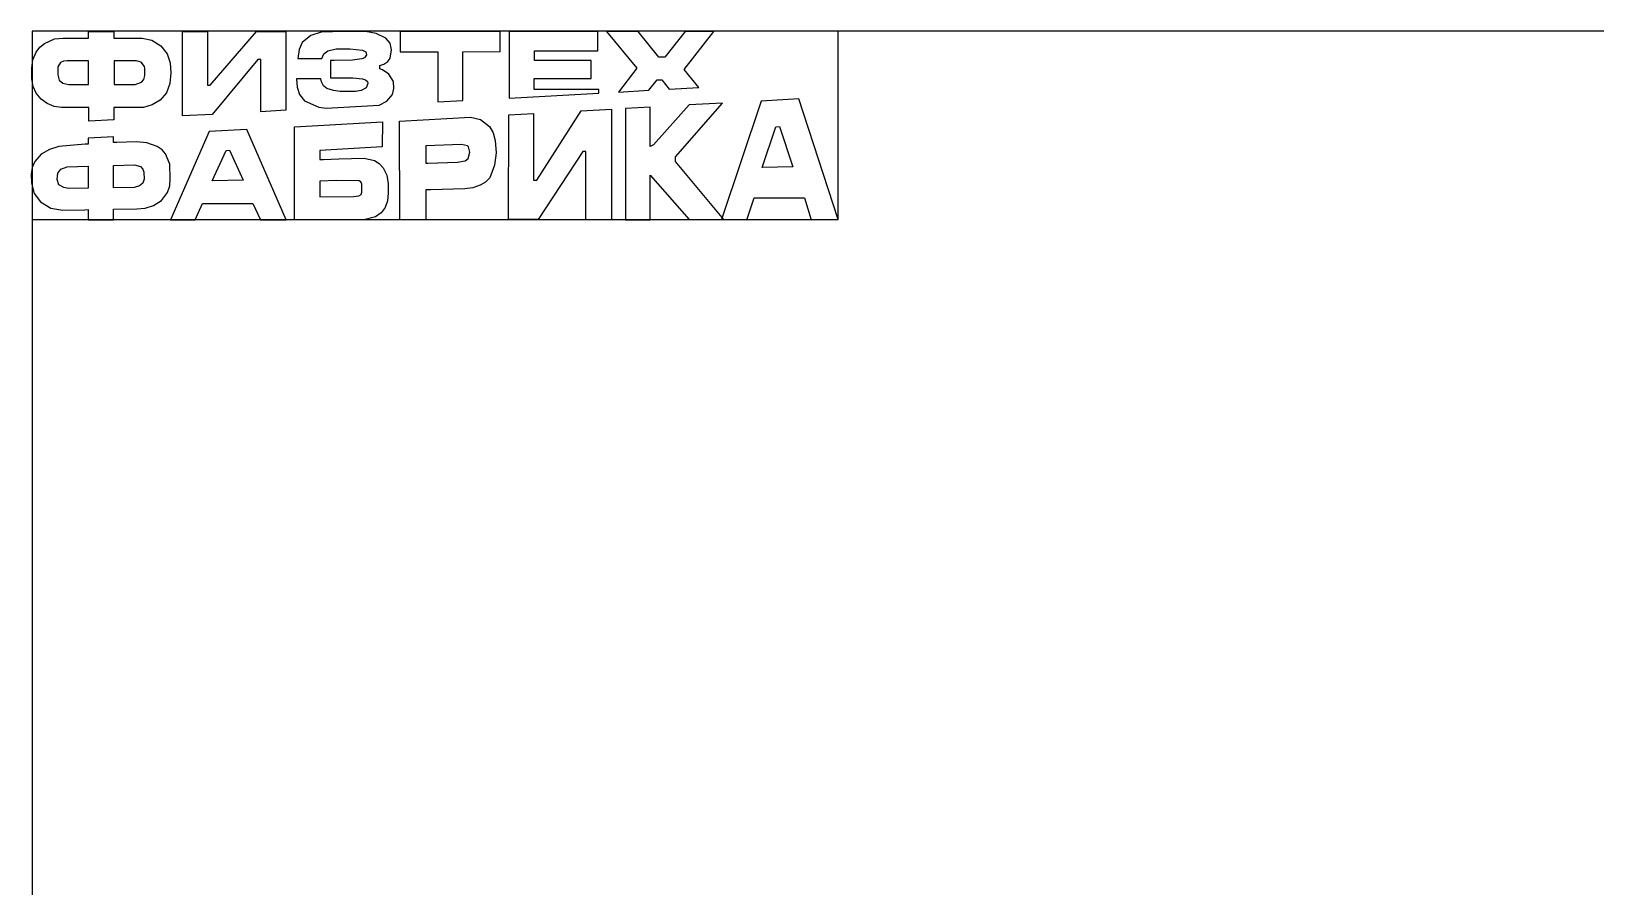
# Model space of a CAD drawing. Extents: x -541 to -365, y -48 to 48.
# Drawn here: x -540.9 to -452.9, y -0.1 to 48 of the extents above; entities that cross this region are included whole.
import ezdxf

# ---------------------------------------------------------------- set-up
doc = ezdxf.new("R2010")
doc.units = 0
doc.layers.add('DEFAULT', color=7, linetype='CONTINUOUS')
doc.layers.add('LAYER_1', color=7, linetype='CONTINUOUS')

msp = doc.modelspace()

# ---------------------------------------------------------------- linework, layer by layer
at = {"layer": 'DEFAULT'}
for p, q in [((-364.817, 48.006, 8), (-540.829, 48.006, 8)), ((-540.829, 48.006, 8), (-540.829, -48.006, 8)), ((-495.478, 48.006, 8), (-540.829, 48.006, 8)), ((-540.829, 48.006, 8), (-540.829, 37.409, 8)), ((-495.478, 37.409, 8), (-495.478, 48.006, 8)), ((-540.829, 37.409, 8), (-495.478, 37.409, 8))]:
    msp.add_line(p, q, dxfattribs=at)
at = {"layer": 'LAYER_1'}
for p, q in [((-540.143, 47.321), (-539.585, 47.575)), ((-539.585, 47.575), (-539.089, 47.628)), ((-539.089, 47.628), (-537.657, 47.628)), ((-537.657, 47.628), (-537.657, 47.999)), ((-537.657, 47.999), (-536.241, 47.999)), ((-536.241, 47.999), (-536.241, 47.628)), ((-536.241, 47.628), (-534.652, 47.628)), ((-534.652, 47.628), (-534.094, 47.51)), ((-532.366, 47.999), (-530.963, 48)), ((-532.366, 43.242), (-532.366, 47.999)), ((-530.963, 48), (-530.963, 44.974)), ((-530.811, 44.978), (-528.202, 48.001)), ((-528.202, 48.001), (-526.567, 48)), ((-526.567, 48), (-526.567, 43.561)), ((-525.162, 47.778), (-525.64, 47.377)), ((-524.575, 47.959), (-525.162, 47.778)), ((-523.286, 48.001), (-524.575, 47.959)), ((-522.071, 47.986), (-523.286, 48.001)), ((-521.483, 47.874), (-522.071, 47.986)), ((-520.939, 47.613), (-521.483, 47.874)), ((-520.697, 47.341), (-520.939, 47.613)), ((-514.499, 47.986), (-520.134, 47.986)), ((-520.134, 47.986), (-520.134, 46.858)), ((-514.499, 46.868), (-514.499, 47.986)), ((-509.011, 47.992), (-513.994, 47.992)), ((-513.994, 47.992), (-513.994, 44.252)), ((-509.011, 46.916), (-509.011, 47.992)), ((-506.734, 48), (-508.525, 48)), ((-508.525, 48), (-506.811, 45.926)), ((-505.562, 46.543), (-506.734, 48)), ((-504.086, 47.999), (-505.23, 46.543)), ((-504.148, 45.863), (-502.471, 48)), ((-502.471, 48), (-504.086, 47.999)), ((-540.792, 46.41), (-540.61, 46.834)), ((-540.61, 46.834), (-540.406, 47.107)), ((-540.406, 47.107), (-540.143, 47.321)), ((-534.094, 47.51), (-533.59, 47.192)), ((-533.59, 47.192), (-533.247, 46.745)), ((-533.247, 46.745), (-533.069, 46.227)), ((-525.805, 46.983), (-525.892, 46.484)), ((-525.64, 47.377), (-525.805, 46.983)), ((-524.537, 46.485), (-524.43, 46.739)), ((-524.43, 46.739), (-524.203, 46.905)), ((-524.203, 46.905), (-523.734, 47.013)), ((-523.734, 47.013), (-522.955, 47.025)), ((-522.955, 47.025), (-522.242, 46.954)), ((-522.242, 46.954), (-522.056, 46.855)), ((-522.02, 46.685), (-522.13, 46.517)), ((-522.056, 46.855), (-522.02, 46.685)), ((-520.619, 46.957), (-520.697, 47.341)), ((-520.689, 46.497), (-520.619, 46.957)), ((-520.134, 46.858), (-518.014, 46.858)), ((-518.014, 46.858), (-518.014, 44.031)), ((-516.6, 46.858), (-514.499, 46.868)), ((-516.6, 44.109), (-516.6, 46.858)), ((-512.576, 46.37), (-512.576, 46.916)), ((-512.576, 46.916), (-509.011, 46.916)), ((-540.858, 45.943), (-540.792, 46.41)), ((-540.856, 45.333), (-540.858, 45.943)), ((-539.242, 46.251), (-539.389, 46.013)), ((-539.389, 46.013), (-539.388, 45.555)), ((-539.066, 46.335), (-539.242, 46.251)), ((-538.861, 46.348), (-539.066, 46.335)), ((-537.659, 46.348), (-538.861, 46.348)), ((-537.659, 45.006), (-537.659, 46.348)), ((-534.961, 46.343), (-536.229, 46.347)), ((-536.229, 46.347), (-536.229, 45.006)), ((-534.693, 46.264), (-534.961, 46.343)), ((-534.511, 46.025), (-534.693, 46.264)), ((-534.496, 45.911), (-534.511, 46.025)), ((-534.495, 45.514), (-534.496, 45.911)), ((-533.069, 46.227), (-533.024, 45.662)), ((-528.128, 46.412), (-530.701, 43.332)), ((-527.963, 46.412), (-528.128, 46.412)), ((-527.963, 43.484), (-527.963, 46.412)), ((-525.892, 46.484), (-524.537, 46.485)), ((-523.85, 46.369), (-524.049, 46.369)), ((-524.049, 46.369), (-524.049, 45.391)), ((-522.81, 46.373), (-523.85, 46.369)), ((-522.286, 46.449), (-522.81, 46.373)), ((-522.13, 46.517), (-522.286, 46.449)), ((-521.265, 46.082), (-521.042, 46.149)), ((-521.265, 45.886), (-521.265, 46.082)), ((-521.128, 45.829), (-521.265, 45.886)), ((-520.758, 45.601), (-521.128, 45.829)), ((-521.042, 46.149), (-520.818, 46.299)), ((-520.818, 46.299), (-520.689, 46.497)), ((-509.388, 46.369), (-512.576, 46.37)), ((-509.388, 45.342), (-509.388, 46.369)), ((-506.811, 45.926), (-507.847, 44.591)), ((-505.23, 46.543), (-505.562, 46.543)), ((-503.314, 44.841), (-504.148, 45.863)), ((-540.788, 44.906), (-540.856, 45.333)), ((-540.613, 44.534), (-540.788, 44.906)), ((-539.388, 45.555), (-539.313, 45.262)), ((-539.313, 45.262), (-539.103, 45.085)), ((-539.103, 45.085), (-538.779, 45.009)), ((-538.779, 45.009), (-537.659, 45.006)), ((-537.659, 45.006), (-537.659, 45.006)), ((-536.229, 45.006), (-535.033, 45.012)), ((-535.033, 45.012), (-534.678, 45.146)), ((-534.678, 45.146), (-534.544, 45.297)), ((-534.544, 45.297), (-534.495, 45.514)), ((-533.084, 45.075), (-533.28, 44.548)), ((-533.024, 45.662), (-533.084, 45.075)), ((-530.963, 44.974), (-530.811, 44.978)), ((-524.588, 45.335), (-525.966, 45.336)), ((-525.966, 45.336), (-525.93, 44.862)), ((-524.552, 45.161), (-524.588, 45.335)), ((-524.442, 44.933), (-524.552, 45.161)), ((-524.244, 44.785), (-524.442, 44.933)), ((-524.049, 45.391), (-522.793, 45.388)), ((-522.793, 45.388), (-522.246, 45.33)), ((-522.246, 45.33), (-522.079, 45.277)), ((-522.079, 45.277), (-521.971, 45.189)), ((-521.937, 45.066), (-522.044, 44.825)), ((-521.971, 45.189), (-521.937, 45.066)), ((-520.51, 45.19), (-520.758, 45.601)), ((-520.48, 44.796), (-520.51, 45.19)), ((-512.579, 44.741), (-512.579, 45.342)), ((-512.579, 45.342), (-509.388, 45.342)), ((-506.126, 44.686), (-505.664, 45.277)), ((-505.664, 45.277), (-505.398, 45.275)), ((-505.398, 45.275), (-504.981, 44.748)), ((-540.323, 44.189), (-540.613, 44.534)), ((-539.985, 43.939), (-540.323, 44.189)), ((-533.631, 44.139), (-534.082, 43.86)), ((-533.28, 44.548), (-533.631, 44.139)), ((-525.93, 44.862), (-525.792, 44.442)), ((-525.792, 44.442), (-525.505, 44.102)), ((-525.505, 44.102), (-524.709, 43.731)), ((-523.878, 44.669), (-524.244, 44.785)), ((-523.496, 44.628), (-523.878, 44.669)), ((-522.637, 44.625), (-523.496, 44.628)), ((-522.324, 44.681), (-522.637, 44.625)), ((-522.044, 44.825), (-522.324, 44.681)), ((-521.306, 43.85), (-520.87, 44.08)), ((-520.87, 44.08), (-520.56, 44.452)), ((-520.56, 44.452), (-520.48, 44.796)), ((-518.014, 44.031), (-516.6, 44.109)), ((-513.994, 44.252), (-508.95, 44.531)), ((-508.95, 44.741), (-512.579, 44.741)), ((-508.95, 44.531), (-508.95, 44.741)), ((-507.847, 44.591), (-506.126, 44.686)), ((-504.981, 44.748), (-503.314, 44.841)), ((-499.814, 44.081), (-502.047, 37.409)), ((-497.685, 44.2), (-499.814, 44.081)), ((-495.478, 37.409), (-497.685, 44.2)), ((-539.602, 43.784), (-539.985, 43.939)), ((-539.179, 43.727), (-539.602, 43.784)), ((-537.643, 43.725), (-539.179, 43.727)), ((-537.643, 42.951), (-537.643, 43.725)), ((-534.578, 43.727), (-536.237, 43.725)), ((-536.237, 43.725), (-536.237, 43.725)), ((-536.237, 43.725), (-536.237, 43.028)), ((-534.082, 43.86), (-534.578, 43.727)), ((-530.701, 43.332), (-532.366, 43.242)), ((-526.567, 43.561), (-527.963, 43.484)), ((-524.709, 43.731), (-524.291, 43.686)), ((-524.291, 43.686), (-521.306, 43.85)), ((-520.164, 42.95), (-516.167, 43.178)), ((-516.167, 43.178), (-515.597, 43.037)), ((-514.023, 37.41), (-514.017, 43.301)), ((-514.017, 43.301), (-512.617, 43.378)), ((-512.617, 43.378), (-512.617, 39.637)), ((-512.434, 39.637), (-509.946, 43.525)), ((-509.946, 43.525), (-508.234, 43.619)), ((-508.234, 43.619), (-508.234, 37.408)), ((-506.054, 43.739), (-507.453, 43.661)), ((-507.453, 43.661), (-507.453, 37.408)), ((-506.054, 41.519), (-506.054, 43.739)), ((-503.857, 43.862), (-505.866, 41.62)), ((-504.631, 40.935), (-501.979, 43.963)), ((-501.979, 43.963), (-503.857, 43.862)), ((-536.237, 43.028), (-537.643, 42.951)), ((-530.866, 42.376), (-533.052, 37.408)), ((-528.763, 42.489), (-530.866, 42.376)), ((-526.536, 37.408), (-528.763, 42.489)), ((-526.07, 42.638), (-521.129, 42.909)), ((-526.07, 37.408), (-526.07, 42.638)), ((-521.129, 42.909), (-521.131, 41.506)), ((-520.149, 37.409), (-520.164, 42.95)), ((-515.597, 43.037), (-515.095, 42.658)), ((-515.095, 42.658), (-514.888, 42.299)), ((-514.888, 42.299), (-514.774, 41.868)), ((-499.76, 40.339), (-498.984, 42.631)), ((-498.984, 42.631), (-498.78, 42.647)), ((-498.78, 42.647), (-498.023, 40.383)), ((-539.326, 41.518), (-539.865, 41.358)), ((-537.846, 41.649), (-539.326, 41.518)), ((-537.678, 41.652), (-537.846, 41.649)), ((-536.255, 42.077), (-537.678, 41.999)), ((-537.678, 41.999), (-537.678, 41.652)), ((-536.255, 41.744), (-536.255, 42.077)), ((-536.077, 41.747), (-536.255, 41.744)), ((-534.965, 41.791), (-536.077, 41.747)), ((-534.374, 41.723), (-534.965, 41.791)), ((-533.804, 41.53), (-534.374, 41.723)), ((-533.524, 41.347), (-533.804, 41.53)), ((-521.131, 41.506), (-524.652, 41.309)), ((-516.671, 41.637), (-518.678, 41.557)), ((-518.678, 41.557), (-518.678, 40.589)), ((-516.337, 41.561), (-516.671, 41.637)), ((-516.288, 41.508), (-516.337, 41.561)), ((-516.199, 41.215), (-516.288, 41.508)), ((-514.774, 41.868), (-514.727, 41.168)), ((-505.866, 41.62), (-506.054, 41.519)), ((-540.69, 40.679), (-540.831, 40.336)), ((-540.336, 41.098), (-540.69, 40.679)), ((-539.865, 41.358), (-540.336, 41.098)), ((-536.255, 40.455), (-535.069, 40.5)), ((-535.069, 40.5), (-534.742, 40.397)), ((-533.323, 41.121), (-533.524, 41.347)), ((-533.087, 40.522), (-533.323, 41.121)), ((-533.061, 39.711), (-533.087, 40.522)), ((-530.702, 39.59), (-529.923, 41.307)), ((-529.923, 41.307), (-529.733, 41.317)), ((-529.733, 41.317), (-528.967, 39.638)), ((-524.652, 41.309), (-524.652, 40.785)), ((-524.652, 40.785), (-524.436, 40.786)), ((-524.436, 40.786), (-523.582, 40.84)), ((-523.582, 40.84), (-522.16, 40.872)), ((-522.16, 40.872), (-521.578, 40.739)), ((-521.578, 40.739), (-521.316, 40.571)), ((-521.316, 40.571), (-521.083, 40.321)), ((-518.678, 40.589), (-518.561, 40.587)), ((-518.561, 40.587), (-516.895, 40.648)), ((-516.895, 40.648), (-516.478, 40.716)), ((-516.478, 40.716), (-516.306, 40.851)), ((-516.306, 40.851), (-516.199, 41.215)), ((-514.727, 41.168), (-514.812, 40.468)), ((-509.856, 41.25), (-512.362, 37.409)), ((-509.679, 41.25), (-509.856, 41.25)), ((-509.679, 37.408), (-509.679, 41.25)), ((-504.631, 40.672), (-504.631, 40.935)), ((-501.914, 37.409), (-504.631, 40.672)), ((-540.831, 40.336), (-540.884, 39.966)), ((-540.884, 39.966), (-540.873, 39.467)), ((-539.423, 39.677), (-539.397, 40.019)), ((-539.325, 39.375), (-539.423, 39.677)), ((-539.397, 40.019), (-539.229, 40.259)), ((-539.229, 40.259), (-538.857, 40.39)), ((-538.857, 40.39), (-537.696, 40.416)), ((-537.696, 40.416), (-537.678, 40.416)), ((-537.678, 40.416), (-537.678, 39.177)), ((-536.255, 39.201), (-536.255, 40.455)), ((-534.742, 40.397), (-534.602, 40.259)), ((-534.533, 39.695), (-534.603, 39.457)), ((-534.602, 40.259), (-534.542, 40.081)), ((-534.542, 40.081), (-534.533, 39.695)), ((-534.533, 39.695), (-534.533, 39.695)), ((-533.09, 39.306), (-533.061, 39.711)), ((-533.061, 39.711), (-533.061, 39.711)), ((-528.967, 39.638), (-530.702, 39.59)), ((-521.083, 40.321), (-520.88, 39.906)), ((-520.88, 39.906), (-520.804, 39.427)), ((-515.089, 39.761), (-515.316, 39.518)), ((-514.812, 40.468), (-515.089, 39.761)), ((-512.617, 39.637), (-512.434, 39.637)), ((-506.05, 37.408), (-506.05, 39.914)), ((-506.05, 39.914), (-503.866, 37.41)), ((-498.023, 40.383), (-499.76, 40.339)), ((-540.873, 39.467), (-540.729, 38.882)), ((-540.729, 38.882), (-540.367, 38.406)), ((-539.057, 39.211), (-539.325, 39.375)), ((-538.783, 39.157), (-539.057, 39.211)), ((-537.678, 39.177), (-538.783, 39.157)), ((-535.099, 39.222), (-536.255, 39.201)), ((-534.794, 39.308), (-535.099, 39.222)), ((-534.603, 39.457), (-534.794, 39.308)), ((-533.557, 38.496), (-533.228, 38.931)), ((-533.228, 38.931), (-533.09, 39.306)), ((-523.693, 39.615), (-524.655, 39.575)), ((-524.655, 39.575), (-524.655, 39.575)), ((-524.655, 39.575), (-524.655, 38.688)), ((-522.44, 39.601), (-523.693, 39.615)), ((-522.749, 38.718), (-522.451, 38.752)), ((-522.451, 38.752), (-522.328, 38.819)), ((-522.333, 39.532), (-522.44, 39.601)), ((-522.278, 39.401), (-522.333, 39.532)), ((-522.328, 38.819), (-522.278, 38.948)), ((-522.278, 38.948), (-522.278, 39.401)), ((-520.802, 38.893), (-520.832, 38.464)), ((-520.804, 39.427), (-520.802, 38.893)), ((-518.403, 39.093), (-518.691, 39.093)), ((-518.691, 39.093), (-518.691, 37.408)), ((-516.479, 39.151), (-518.403, 39.093)), ((-516.044, 39.206), (-516.479, 39.151)), ((-515.618, 39.346), (-516.044, 39.206)), ((-515.316, 39.518), (-515.618, 39.346)), ((-540.367, 38.406), (-539.776, 38.058)), ((-539.776, 38.058), (-539.11, 37.951)), ((-539.11, 37.951), (-537.863, 37.97)), ((-537.863, 37.97), (-537.678, 37.973)), ((-537.678, 37.973), (-537.678, 37.408)), ((-536.255, 37.997), (-534.951, 38.018)), ((-536.255, 37.408), (-536.255, 37.997)), ((-534.951, 38.018), (-534.473, 38.062)), ((-534.473, 38.062), (-534.013, 38.203)), ((-534.013, 38.203), (-533.557, 38.496)), ((-531.662, 37.408), (-531.246, 38.323)), ((-531.246, 38.323), (-528.413, 38.323)), ((-528.413, 38.323), (-527.991, 37.408)), ((-524.655, 38.688), (-522.749, 38.718)), ((-520.967, 38.093), (-521.199, 37.791)), ((-520.832, 38.464), (-520.967, 38.093)), ((-500.621, 37.408), (-500.213, 38.641)), ((-500.213, 38.641), (-497.369, 38.641)), ((-497.369, 38.641), (-496.994, 37.408)), ((-537.678, 37.408), (-536.255, 37.408)), ((-533.052, 37.408), (-531.662, 37.408)), ((-527.991, 37.408), (-526.536, 37.408)), ((-522.166, 37.407), (-526.07, 37.408)), ((-521.519, 37.571), (-522.166, 37.407)), ((-521.199, 37.791), (-521.519, 37.571)), ((-518.691, 37.408), (-520.149, 37.409)), ((-512.362, 37.409), (-514.023, 37.41)), ((-508.234, 37.408), (-509.679, 37.408)), ((-507.453, 37.408), (-506.05, 37.408)), ((-503.866, 37.41), (-501.914, 37.409)), ((-502.047, 37.409), (-500.621, 37.408)), ((-496.994, 37.408), (-495.478, 37.409))]:
    msp.add_line(p, q, dxfattribs=at)

doc.saveas('drawing.dxf')
